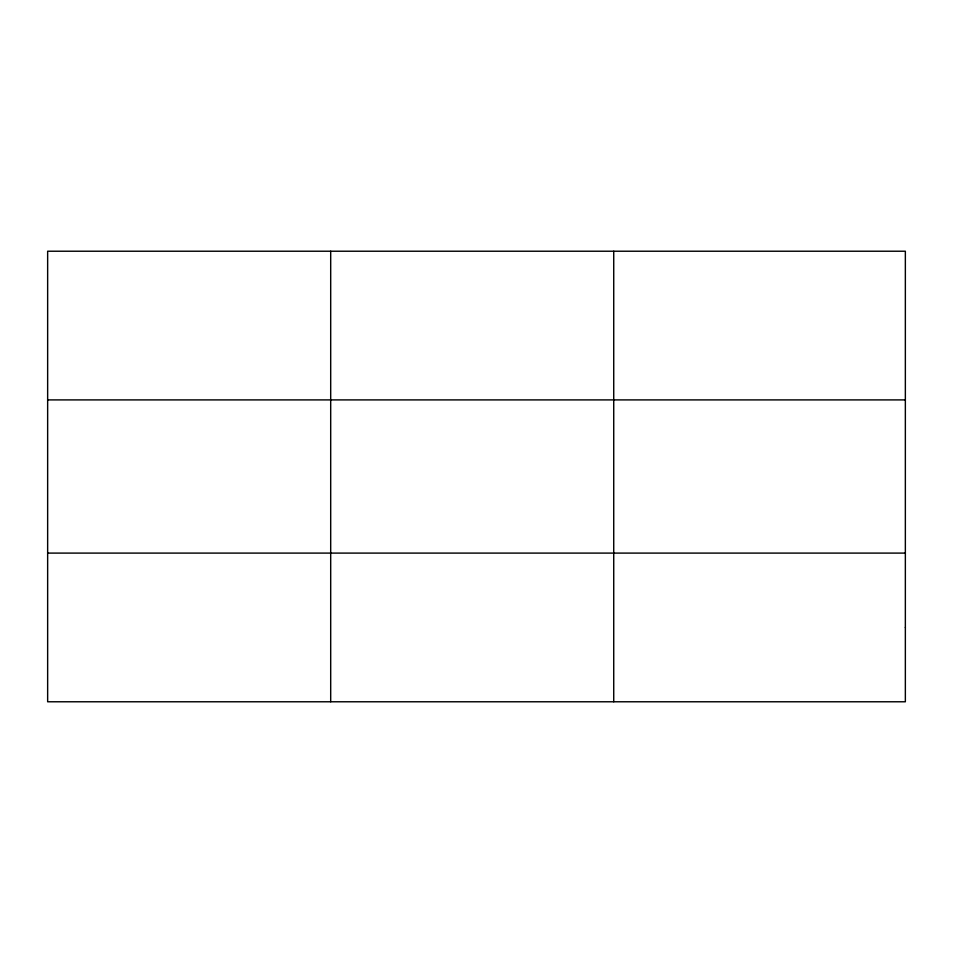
<?xml version="1.0" encoding="UTF-8"?>
<svg xmlns="http://www.w3.org/2000/svg" width="953" height="953" viewBox="0 0 953 953"><rect width="100%" height="100%" fill="white"/><g stroke="black" fill="none" stroke-linecap="round" stroke-linejoin="round"><path stroke-width="1.43" d="M330.691 251.223L330.691 701.777M613.732 251.223L613.732 701.777M47.65 399.903L905.35 399.903M47.65 553.097L905.35 553.097M905.35 627.431L905.35 701.777L47.65 701.777L47.65 251.223L905.35 251.223L905.35 627.431"/></g></svg>
